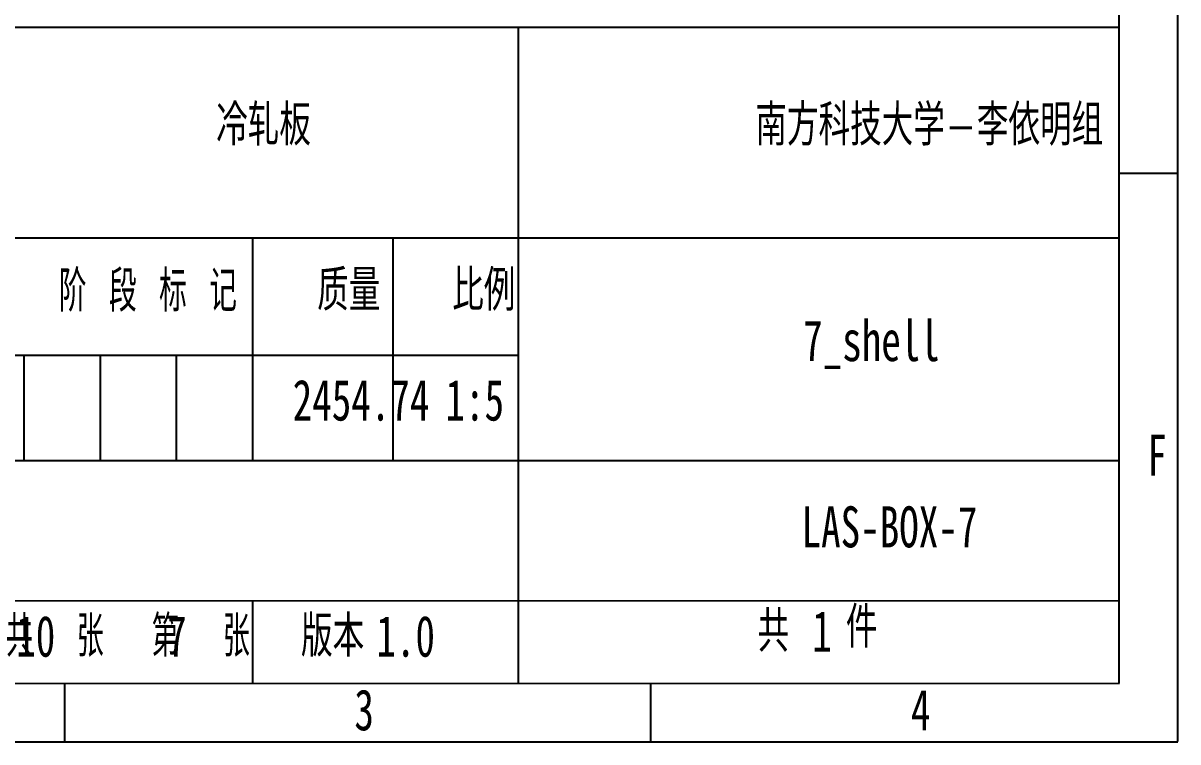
# Model space of a CAD drawing. Header units: millimetres. Extents: x 0 to 210, y 0 to 306.
# Drawn here: x 111.4 to 210, y 0 to 61.4 of the extents above; entities that cross this region are included whole.
import ezdxf

# ---------------------------------------------------------------- set-up
doc = ezdxf.new("R2010")
doc.units = ezdxf.units.MM
doc.layers.add('图框', color=7, linetype='Continuous')
doc.layers.add('图纸格式', color=7, linetype='Continuous')
doc.styles.add('SLDTEXTSTYLE0', font='TXT', dxfattribs={"width": 0.7, "bigfont": 'bigfont'})
doc.styles.add('SLDTEXTSTYLE2', font='TXT', dxfattribs={"width": 0.614286, "bigfont": 'bigfont'})
doc.styles.add('SLDTEXTSTYLE3', font='TXT', dxfattribs={"width": 0.6, "bigfont": 'bigfont'})
doc.styles.add('SLDTEXTSTYLE5', font='TXT', dxfattribs={"width": 0.7})

msp = doc.modelspace()

# ---------------------------------------------------------------- linework, layer by layer
at = {"layer": '图框'}
for p, q in [((210, 0), (210, 297)), ((210, 48.5), (205, 48.5)), ((111.5, 33), (111.5, 24)), ((118, 33), (118, 24)), ((124.5, 33), (124.5, 24)), ((153.6900128, 4.99715582), (153.6900128, 4.98682399)), ((165, -0.02841395), (165, 4.98376345)), ((-0.00000769, -0.02841395), (209.99999231, -0.02841395))]:
    msp.add_line(p, q, dxfattribs=at)
at = {"layer": '图框', "lineweight": 25}
for p, q in [((205, 4.97293926), (205, 292)), ((25, 61), (205, 61)), ((153.6900128, 60.98683224), (153.6900128, 4.99715582)), ((105, 43), (205, 43)), ((131, 43), (131, 24)), ((143, 43), (143, 24)), ((105.01329698, 32.98682811), (153.6900128, 32.98682811)), ((105, 24), (205, 24)), ((105, 12.02164839), (205, 12.04870888)), ((131, 12.02868412), (131, 4.99296402)), ((24.99810284, 5.02164865), (205, 4.97293926)), ((114.99905142, -0.02841395), (114.99905142, 4.99729395))]:
    msp.add_line(p, q, dxfattribs=at)

# ---------------------------------------------------------------- texts
at = {"layer": '图框', "char_height": 3.5}
for s, insert, attachment_point, style in [('冷轧板', (131.95307513, 54.3990526), 2, 'SLDTEXTSTYLE0'), ('南方科技大学-李依明组', (188.77901833, 54.39905289), 2, 'SLDTEXTSTYLE0'), ('阶 段 标 记', (122.08305005, 40.21624708), 2, 'SLDTEXTSTYLE2'), ('质量', (139.22666099, 40.28618167), 2, 'SLDTEXTSTYLE0'), ('比例', (150.75914226, 40.28618167), 2, 'SLDTEXTSTYLE0'), ('7_shell', (183.84499064, 35.99341121), 2, 'SLDTEXTSTYLE5'), ('2454.74', (140.27691596, 30.90835364), 2, 'SLDTEXTSTYLE5'), ('1:5', (149.98622562, 30.90835364), 2, 'SLDTEXTSTYLE5'), ('F', (208.22430554, 26.21096062), 2, 'SLDTEXTSTYLE5'), ('LAS-BOX-7', (185.3798864, 20.08420473), 2, 'SLDTEXTSTYLE5'), ('件', (181.66002737, 11.52216087), 1, 'SLDTEXTSTYLE0'), ('共  张', (114.13669954, 10.74831967), 2, 'SLDTEXTSTYLE3'), ('第  张', (126.6114846, 10.74831967), 2, 'SLDTEXTSTYLE3'), ('版本', (137.85227334, 10.74831967), 2, 'SLDTEXTSTYLE0'), ('共', (174.12816581, 11.16637501), 1, 'SLDTEXTSTYLE0'), ('10', (110.84850132, 10.74831996), 1, 'SLDTEXTSTYLE5'), ('7', (123.72354153, 10.74831996), 1, 'SLDTEXTSTYLE5'), ('1.0', (141.58901891, 10.74831996), 1, 'SLDTEXTSTYLE5'), ('3', (140.54444444, 4.46096062), 2, 'SLDTEXTSTYLE5'), ('4', (188.04444444, 4.46096062), 2, 'SLDTEXTSTYLE5')]:
    msp.add_mtext(s, dxfattribs=dict(at, insert=insert, attachment_point=attachment_point, style=style))
at = {"layer": '图纸格式', "insert": (178.79285063, 11.1663753), "char_height": 3.5, "attachment_point": 1, "style": 'SLDTEXTSTYLE5'}
msp.add_mtext('1', dxfattribs=at)

doc.saveas('drawing.dxf')
